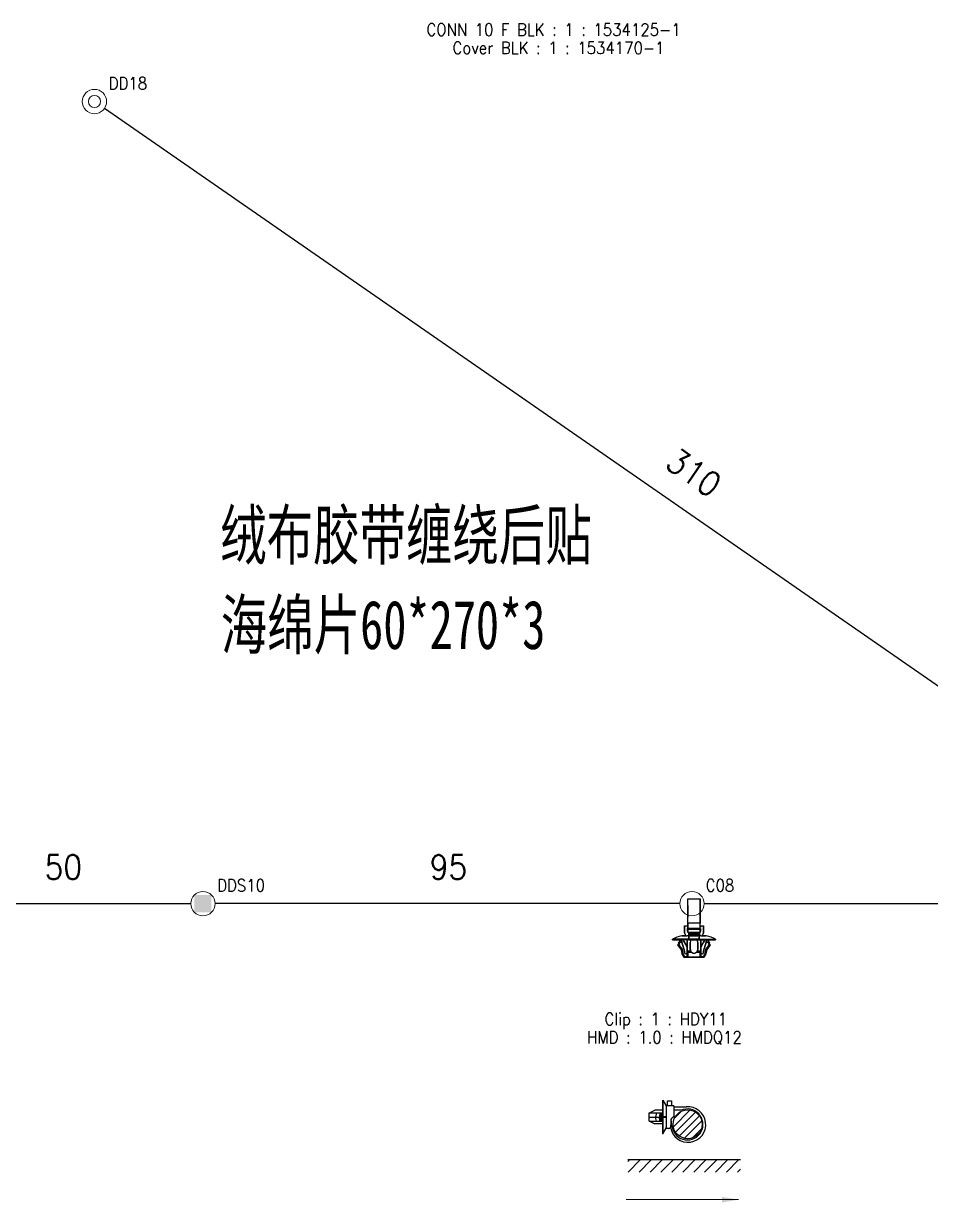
# Model space of a CAD drawing. Header units: inches. Extents: x 47316 to 59086, y 3141 to 11743.
# Drawn here: x 48754.4 to 48940.9, y 8590.7 to 8833.1 of the extents above; entities that cross this region are included whole.
import ezdxf

# ---------------------------------------------------------------- set-up
doc = ezdxf.new("R2010")
doc.units = ezdxf.units.IN
doc.header["$MEASUREMENT"] = 0
doc.layers.add('at_Entity', color=1, linetype='Continuous')
doc.layers.add('图形层', color=7, linetype='Continuous')
doc.layers.add('Beschreibung', color=7, linetype='Continuous', lineweight=25)
doc.styles.add('MtX_SimSun', font='')
doc.styles.get("Standard").update_dxf_attribs({"font": ''})
doc.styles.get('MtX_SimSun').set_extended_font_data('SimSun')
doc.styles.get('Standard').set_extended_font_data('SimSun')
doc.linetypes.add('_VH_FOAM_COVERING_2', pattern='A,0.0001,[31,VeSys.shx,S=0.1,R=0,X=0,Y=0],-0.4,[31,VeSys.shx,S=0.1,R=180,X=0,Y=0],-0.0001', length=0.4002)
doc.linetypes.add('_VH_OTCON', pattern='A,0.0001,[7,VeSys.shx,S=0.1,R=0,X=0,Y=0],-0.4,[7,VeSys.shx,S=0.1,R=0,X=0,Y=0],-0.4,["X",Standard,S=1,R=0,X=-0.5,Y=-0.5],-0.0001,[7,VeSys.shx,S=0.1,R=0,X=0,Y=0],-0.4', length=1.2002)

msp = doc.modelspace()

# ---------------------------------------------------------------- linework, layer by layer
at = {"color": 0, "linetype": '_VH_FOAM_COVERING_2', "ltscale": 5}
msp.add_line((49004.87, 8653.58), (48771.05, 8815.62), dxfattribs=at)
at = {"color": 0, "linetype": '_VH_OTCON', "lineweight": -2, "ltscale": 5}
for p, q in [((48735.98, 8652.15), (48788.8, 8652.15)), ((48889.34, 8652.15), (48793.8, 8652.15)), ((48894.34, 8652.15), (49004.42, 8652.15))]:
    msp.add_line(p, q, dxfattribs=at)
at = {"color": 7, "ltscale": 0.378893}
msp.add_line((48891, 8648.14), (48891, 8653.14), dxfattribs=at)
at = {"color": 7, "ltscale": 0.15}
for p, q in [((48891, 8653.14), (48893.53, 8653.14)), ((48893.53, 8648.14), (48891, 8648.14)), ((48893.53, 8648.14), (48891, 8648.14)), ((48891, 8646.88), (48893.53, 8646.88)), ((48893.53, 8646.88), (48891, 8646.88)), ((48893.53, 8646.24), (48891, 8646.24)), ((48893.53, 8646.24), (48891, 8646.24)), ((48891, 8641.17), (48893.53, 8641.17)), ((48893.53, 8641.17), (48891, 8641.17))]:
    msp.add_line(p, q, dxfattribs=at)
at = {"color": 7, "ltscale": 0.0272}
msp.add_line((48891, 8653.02), (48891, 8653.14), dxfattribs=at)
at = {"color": 7, "ltscale": 0.37888}
msp.add_line((48891, 8648.14), (48891, 8653.14), dxfattribs=at)
at = {"color": 7, "ltscale": 0.027199}
msp.add_line((48891, 8653.14), (48891, 8653.02), dxfattribs=at)
at = {"color": 7, "ltscale": 0.142593}
msp.add_line((48891, 8649.37), (48891, 8651.78), dxfattribs=at)
at = {"color": 7, "ltscale": 0.142589}
msp.add_line((48891, 8651.78), (48891, 8649.38), dxfattribs=at)
at = {"color": 7, "ltscale": 0.378897}
msp.add_line((48893.53, 8653.14), (48893.53, 8648.14), dxfattribs=at)
at = {"color": 7, "ltscale": 0.215019}
msp.add_line((48893.53, 8649.7), (48893.53, 8653.14), dxfattribs=at)
at = {"color": 7, "ltscale": 0.315749}
msp.add_line((48893.53, 8653.14), (48893.53, 8648.57), dxfattribs=at)
at = {"color": 7, "ltscale": 0.378905}
msp.add_line((48893.53, 8648.14), (48893.53, 8653.14), dxfattribs=at)
at = {"color": 7, "ltscale": 0.315758}
msp.add_line((48893.53, 8653.14), (48893.53, 8648.57), dxfattribs=at)
at = {"color": 7, "ltscale": 0.179182}
msp.add_line((48893.53, 8649.87), (48893.53, 8652.89), dxfattribs=at)
at = {"color": 7, "ltscale": 0.026669}
for p, q in [((48893.53, 8649.87), (48893.53, 8649.42)), ((48893.53, 8649.42), (48893.53, 8649.87)), ((48893.53, 8649.7), (48893.53, 8649.25))]:
    msp.add_line(p, q, dxfattribs=at)
at = {"color": 7, "ltscale": 0.108633}
msp.add_line((48893.53, 8647.59), (48893.53, 8649.42), dxfattribs=at)
at = {"color": 7, "ltscale": 0.076392}
msp.add_line((48893.53, 8648.14), (48893.53, 8649.42), dxfattribs=at)
at = {"color": 7, "ltscale": 0.039999}
for p, q in [((48890.28, 8647.59), (48890.96, 8647.59)), ((48890.28, 8647.59), (48890.96, 8647.59)), ((48893.57, 8647.59), (48894.24, 8647.59)), ((48893.57, 8647.59), (48894.24, 8647.59))]:
    msp.add_line(p, q, dxfattribs=at)
at = {"color": 7, "ltscale": 0.022501}
for p, q in [((48890.28, 8647.59), (48890.28, 8647.21)), ((48890.28, 8647.21), (48890.28, 8647.59)), ((48894.24, 8647.59), (48894.24, 8647.21)), ((48894.24, 8647.59), (48894.24, 8647.21))]:
    msp.add_line(p, q, dxfattribs=at)
at = {"color": 7, "ltscale": 0.064999}
for p, q in [((48890.28, 8647.21), (48890.28, 8646.12)), ((48890.28, 8646.12), (48890.28, 8647.21)), ((48894.24, 8647.21), (48894.24, 8646.12)), ((48894.24, 8647.21), (48894.24, 8646.12))]:
    msp.add_line(p, q, dxfattribs=at)
at = {"color": 7, "ltscale": 0.002499}
for p, q in [((48890.91, 8647.04), (48890.96, 8647.04)), ((48890.96, 8647.04), (48890.91, 8647.04)), ((48890.96, 8647.04), (48890.91, 8647.04)), ((48890.96, 8647.59), (48891, 8647.59)), ((48891, 8647.3), (48890.96, 8647.3)), ((48890.96, 8647.3), (48891, 8647.3)), ((48893.53, 8647.59), (48893.57, 8647.59)), ((48893.57, 8647.3), (48893.53, 8647.3)), ((48893.53, 8647.3), (48893.57, 8647.3)), ((48893.61, 8647.04), (48893.57, 8647.04)), ((48893.61, 8647.04), (48893.57, 8647.04)), ((48891, 8646.5), (48890.96, 8646.5)), ((48890.96, 8646.5), (48891, 8646.5)), ((48891, 8646.5), (48890.96, 8646.5)), ((48893.57, 8646.5), (48893.53, 8646.5)), ((48893.53, 8646.5), (48893.57, 8646.5)), ((48893.57, 8646.5), (48893.53, 8646.5))]:
    msp.add_line(p, q, dxfattribs=at)
at = {"color": 7, "ltscale": 0.035001}
for p, q in [((48890.91, 8646.46), (48890.91, 8647.04)), ((48890.91, 8646.46), (48890.91, 8647.04)), ((48890.91, 8647.04), (48890.91, 8646.46)), ((48893.61, 8647.04), (48893.61, 8646.46)), ((48893.61, 8646.46), (48893.61, 8647.04)), ((48893.31, 8644.69), (48893.31, 8645.28)), ((48893.31, 8644.69), (48893.31, 8645.28))]:
    msp.add_line(p, q, dxfattribs=at)
at = {"color": 7, "ltscale": 0.0175}
for p, q in [((48890.96, 8647.59), (48890.96, 8647.3)), ((48890.96, 8647.3), (48890.96, 8647.59)), ((48893.57, 8647.59), (48893.57, 8647.3)), ((48893.57, 8647.59), (48893.57, 8647.3)), ((48893.57, 8647.3), (48893.57, 8647.59))]:
    msp.add_line(p, q, dxfattribs=at)
at = {"color": 7, "ltscale": 2.6e-05}
for p, q in [((48890.96, 8647.59), (48890.96, 8647.59)), ((48893.57, 8647.59), (48893.57, 8647.59))]:
    msp.add_line(p, q, dxfattribs=at)
at = {"color": 7, "ltscale": 0.032501}
for p, q in [((48890.96, 8647.04), (48890.96, 8646.5)), ((48890.96, 8646.5), (48890.96, 8647.04)), ((48893.57, 8647.04), (48893.57, 8646.5)), ((48893.57, 8647.04), (48893.57, 8646.5))]:
    msp.add_line(p, q, dxfattribs=at)
at = {"color": 7, "ltscale": 0.154999}
for p, q in [((48893.57, 8647.04), (48890.96, 8647.04)), ((48890.96, 8647.04), (48893.57, 8647.04))]:
    msp.add_line(p, q, dxfattribs=at)
at = {"color": 7, "ltscale": 0.0644}
for p, q in [((48891, 8648.14), (48891, 8647.05)), ((48891, 8647.05), (48891, 8648.14)), ((48893.53, 8647.05), (48893.53, 8648.14)), ((48893.53, 8647.05), (48893.53, 8648.14))]:
    msp.add_line(p, q, dxfattribs=at)
at = {"color": 7, "ltscale": 0.0375}
for p, q in [((48891, 8646.24), (48891, 8646.88)), ((48891, 8646.24), (48891, 8646.88)), ((48893.53, 8646.88), (48893.53, 8646.24)), ((48893.53, 8646.24), (48893.53, 8646.88))]:
    msp.add_line(p, q, dxfattribs=at)
at = {"color": 7, "ltscale": 0.0075}
for p, q in [((48891.42, 8647.17), (48891.42, 8647.04)), ((48891.42, 8647.04), (48891.42, 8647.17)), ((48891.84, 8647.04), (48891.84, 8647.17)), ((48891.84, 8647.17), (48891.84, 8647.04)), ((48892.68, 8647.17), (48892.68, 8647.04)), ((48892.68, 8647.04), (48892.68, 8647.17)), ((48893.1, 8647.04), (48893.1, 8647.17)), ((48893.1, 8647.17), (48893.1, 8647.04)), ((48887.84, 8644.81), (48887.84, 8644.69)), ((48887.84, 8644.69), (48887.84, 8644.81)), ((48891.21, 8644.69), (48891.21, 8644.81)), ((48891.21, 8644.81), (48891.21, 8644.69)), ((48893.31, 8644.81), (48893.31, 8644.69)), ((48893.31, 8644.69), (48893.31, 8644.81)), ((48896.68, 8644.81), (48896.68, 8644.69)), ((48896.68, 8644.69), (48896.68, 8644.81)), ((48890.52, 8641.11), (48890.52, 8641.24)), ((48890.52, 8641.11), (48890.52, 8641.24)), ((48893.65, 8641.11), (48893.65, 8641.24)), ((48894, 8641.24), (48894, 8641.11)), ((48894, 8641.24), (48894, 8641.11))]:
    msp.add_line(p, q, dxfattribs=at)
at = {"color": 7, "ltscale": 0.000368}
msp.add_line((48891.42, 8647.05), (48891.42, 8647.04), dxfattribs=at)
at = {"color": 7, "ltscale": 0.025}
for p, q in [((48891.42, 8647.05), (48891.84, 8647.05)), ((48891.42, 8647.05), (48891.84, 8647.05)), ((48892.68, 8647.05), (48893.1, 8647.05)), ((48892.68, 8647.05), (48893.1, 8647.05)), ((48892.68, 8647.04), (48893.1, 8647.04)), ((48894.24, 8647.17), (48894.24, 8647.59))]:
    msp.add_line(p, q, dxfattribs=at)
at = {"color": 7, "ltscale": 0.023056}
msp.add_line((48891.45, 8647.04), (48891.84, 8647.04), dxfattribs=at)
at = {"color": 7, "ltscale": 0.000322}
msp.add_line((48892.68, 8647.04), (48892.68, 8647.05), dxfattribs=at)
at = {"color": 7, "ltscale": 0.098454}
msp.add_line((48893.53, 8647.59), (48893.53, 8649.25), dxfattribs=at)
at = {"color": 7, "ltscale": 0.057913}
msp.add_line((48893.53, 8647.59), (48893.53, 8648.57), dxfattribs=at)
at = {"color": 7, "ltscale": 0.021939}
msp.add_line((48893.57, 8647.04), (48893.57, 8646.68), dxfattribs=at)
at = {"color": 7, "ltscale": 0.000629}
msp.add_line((48893.6, 8647.04), (48893.61, 8647.04), dxfattribs=at)
at = {"color": 7, "ltscale": 0.0625}
msp.add_line((48894.24, 8646.12), (48894.24, 8647.17), dxfattribs=at)
at = {"color": 7, "ltscale": 0.2}
for p, q in [((48887.84, 8644.81), (48891.21, 8644.81)), ((48891.21, 8644.81), (48887.84, 8644.81)), ((48891.21, 8644.69), (48887.84, 8644.69)), ((48891.21, 8644.69), (48887.84, 8644.69)), ((48893.31, 8644.81), (48896.68, 8644.81)), ((48893.31, 8644.81), (48896.68, 8644.81)), ((48893.31, 8644.69), (48896.68, 8644.69)), ((48896.68, 8644.69), (48893.31, 8644.69))]:
    msp.add_line(p, q, dxfattribs=at)
at = {"color": 7, "ltscale": 0.087396}
for p, q in [((48887.84, 8644.69), (48889.31, 8644.69)), ((48887.84, 8644.69), (48889.31, 8644.69)), ((48896.68, 8644.69), (48895.21, 8644.69))]:
    msp.add_line(p, q, dxfattribs=at)
at = {"color": 7, "ltscale": 0.027499}
for p, q in [((48889.32, 8644.22), (48889.32, 8644.69)), ((48889.32, 8644.69), (48889.32, 8644.22)), ((48895.21, 8644.22), (48895.21, 8644.69)), ((48895.21, 8644.69), (48895.21, 8644.22))]:
    msp.add_line(p, q, dxfattribs=at)
at = {"color": 7, "ltscale": 0.020602}
for p, q in [((48889.67, 8644.69), (48890.01, 8644.69)), ((48889.67, 8644.69), (48890.01, 8644.69)), ((48894.86, 8644.69), (48894.51, 8644.69))]:
    msp.add_line(p, q, dxfattribs=at)
at = {"color": 7, "ltscale": 0.028456}
for p, q in [((48889.79, 8644.22), (48889.67, 8644.69)), ((48889.67, 8644.69), (48889.79, 8644.22)), ((48894.73, 8644.22), (48894.86, 8644.69)), ((48894.86, 8644.69), (48894.73, 8644.22))]:
    msp.add_line(p, q, dxfattribs=at)
at = {"color": 7, "ltscale": 0.047501}
for p, q in [((48890.54, 8645.53), (48889.74, 8645.53)), ((48889.74, 8645.53), (48890.54, 8645.53)), ((48894.79, 8645.53), (48893.99, 8645.53)), ((48893.99, 8645.53), (48894.79, 8645.53))]:
    msp.add_line(p, q, dxfattribs=at)
at = {"color": 7, "ltscale": 0.015242}
for p, q in [((48890.14, 8644.46), (48890.02, 8644.69)), ((48894.51, 8644.69), (48894.38, 8644.46))]:
    msp.add_line(p, q, dxfattribs=at)
at = {"color": 7, "ltscale": 0.015215}
msp.add_line((48890.02, 8644.69), (48890.14, 8644.46), dxfattribs=at)
at = {"color": 7, "ltscale": 0.026985}
for p, q in [((48890.37, 8644.07), (48890.14, 8644.46)), ((48894.38, 8644.46), (48894.16, 8644.07))]:
    msp.add_line(p, q, dxfattribs=at)
at = {"color": 7, "ltscale": 0.02701}
msp.add_line((48890.14, 8644.46), (48890.37, 8644.07), dxfattribs=at)
at = {"color": 7, "ltscale": 0.017476}
for p, q in [((48890.54, 8645.76), (48890.54, 8645.47)), ((48893.99, 8645.76), (48893.99, 8645.47))]:
    msp.add_line(p, q, dxfattribs=at)
at = {"color": 7, "ltscale": 0.017471}
for p, q in [((48890.54, 8645.47), (48890.54, 8645.76)), ((48893.99, 8645.47), (48893.99, 8645.76))]:
    msp.add_line(p, q, dxfattribs=at)
at = {"color": 7, "ltscale": 0.00369}
for p, q in [((48890.54, 8645.53), (48890.54, 8645.47)), ((48893.99, 8645.47), (48893.99, 8645.53))]:
    msp.add_line(p, q, dxfattribs=at)
at = {"color": 7, "ltscale": 0.089999}
for p, q in [((48890.87, 8643.17), (48890.87, 8644.69)), ((48890.87, 8644.69), (48890.87, 8643.17)), ((48893.65, 8644.69), (48893.65, 8643.17)), ((48893.65, 8643.17), (48893.65, 8644.69))]:
    msp.add_line(p, q, dxfattribs=at)
at = {"color": 7, "ltscale": 0.004999}
for p, q in [((48891, 8646.46), (48890.91, 8646.46)), ((48890.91, 8646.46), (48891, 8646.46)), ((48893.61, 8646.46), (48893.53, 8646.46)), ((48893.53, 8646.46), (48893.61, 8646.46))]:
    msp.add_line(p, q, dxfattribs=at)
at = {"color": 7, "ltscale": 0.040002}
for p, q in [((48891.17, 8645.57), (48891.17, 8646.24)), ((48891.17, 8645.57), (48891.17, 8646.24)), ((48891.17, 8646.24), (48891.17, 8645.57)), ((48893.36, 8646.24), (48893.36, 8645.57)), ((48893.36, 8645.57), (48893.36, 8646.24))]:
    msp.add_line(p, q, dxfattribs=at)
at = {"color": 7, "ltscale": 0.017502}
for p, q in [((48891.17, 8646.24), (48891.46, 8646.24)), ((48893.06, 8646.24), (48893.36, 8646.24))]:
    msp.add_line(p, q, dxfattribs=at)
at = {"color": 7, "ltscale": 0.129999}
for p, q in [((48893.36, 8645.57), (48891.17, 8645.57)), ((48891.17, 8645.57), (48893.36, 8645.57))]:
    msp.add_line(p, q, dxfattribs=at)
at = {"color": 7, "ltscale": 0.040569}
for p, q in [((48891.21, 8644.81), (48891.21, 8645.5)), ((48893.31, 8645.5), (48893.31, 8644.81))]:
    msp.add_line(p, q, dxfattribs=at)
at = {"color": 7, "ltscale": 0.125}
for p, q in [((48891.21, 8645.5), (48893.31, 8645.5)), ((48893.31, 8645.5), (48891.21, 8645.5)), ((48891.21, 8644.81), (48893.31, 8644.81)), ((48893.31, 8644.81), (48891.21, 8644.81)), ((48891.21, 8644.69), (48893.31, 8644.69)), ((48893.31, 8644.69), (48891.21, 8644.69))]:
    msp.add_line(p, q, dxfattribs=at)
at = {"color": 7, "ltscale": 0.040567}
for p, q in [((48891.21, 8645.5), (48891.21, 8644.81)), ((48893.31, 8645.5), (48893.31, 8644.81))]:
    msp.add_line(p, q, dxfattribs=at)
at = {"color": 7, "ltscale": 0.02751}
msp.add_line((48891.21, 8644.81), (48891.21, 8645.28), dxfattribs=at)
msp.add_line((48891.21, 8644.81), (48891.21, 8645.28), dxfattribs=at)
at = {"color": 7, "ltscale": 0.00087}
for p, q in [((48891.46, 8646.23), (48891.46, 8646.24)), ((48891.46, 8646.24), (48891.46, 8646.23)), ((48893.06, 8646.23), (48893.06, 8646.24)), ((48893.06, 8646.24), (48893.06, 8646.23))]:
    msp.add_line(p, q, dxfattribs=at)
at = {"color": 7, "ltscale": 0.095001}
for p, q in [((48893.06, 8646.23), (48891.46, 8646.23)), ((48891.46, 8646.23), (48893.06, 8646.23)), ((48893.06, 8646.1), (48891.46, 8646.1)), ((48891.46, 8646.1), (48893.06, 8646.1)), ((48891.46, 8645.8), (48893.06, 8645.8)), ((48893.06, 8645.8), (48891.46, 8645.8)), ((48891.46, 8645.6), (48893.06, 8645.6))]:
    msp.add_line(p, q, dxfattribs=at)
at = {"color": 7, "ltscale": 0.007443}
for p, q in [((48891.46, 8646.1), (48891.46, 8646.23)), ((48891.46, 8646.23), (48891.46, 8646.1)), ((48893.06, 8646.1), (48893.06, 8646.23)), ((48893.06, 8646.23), (48893.06, 8646.1))]:
    msp.add_line(p, q, dxfattribs=at)
at = {"color": 7, "ltscale": 0.017839}
for p, q in [((48891.46, 8645.8), (48891.46, 8646.1)), ((48891.46, 8646.1), (48891.46, 8645.8)), ((48893.06, 8645.8), (48893.06, 8646.1)), ((48893.06, 8646.1), (48893.06, 8645.8))]:
    msp.add_line(p, q, dxfattribs=at)
at = {"color": 7, "ltscale": 0.012407}
for p, q in [((48891.46, 8645.6), (48891.46, 8645.8)), ((48893.06, 8645.6), (48893.06, 8645.8))]:
    msp.add_line(p, q, dxfattribs=at)
at = {"color": 7, "ltscale": 0.013841}
for p, q in [((48891.46, 8645.8), (48891.46, 8645.57)), ((48893.06, 8645.57), (48893.06, 8645.8))]:
    msp.add_line(p, q, dxfattribs=at)
at = {"color": 7, "ltscale": 0.001447}
msp.add_line((48891.46, 8645.6), (48891.46, 8645.57), dxfattribs=at)
at = {"color": 7, "ltscale": 0.023952}
msp.add_line((48893.06, 8645.84), (48893.06, 8646.24), dxfattribs=at)
at = {"color": 7, "ltscale": 0.014789}
msp.add_line((48893.06, 8645.82), (48893.06, 8645.57), dxfattribs=at)
at = {"color": 7, "ltscale": 0.002502}
msp.add_line((48893.53, 8646.46), (48893.53, 8646.5), dxfattribs=at)
at = {"color": 7, "ltscale": 0.010562}
msp.add_line((48893.57, 8646.5), (48893.57, 8646.68), dxfattribs=at)
at = {"color": 7, "ltscale": 0.013786}
msp.add_line((48893.99, 8645.53), (48893.99, 8645.76), dxfattribs=at)
at = {"color": 7, "ltscale": 0.02697}
msp.add_line((48894.16, 8644.07), (48894.38, 8644.46), dxfattribs=at)
at = {"color": 7, "ltscale": 0.015289}
msp.add_line((48894.38, 8644.46), (48894.51, 8644.69), dxfattribs=at)
at = {"color": 7, "ltscale": 0.020749}
msp.add_line((48894.51, 8644.69), (48894.86, 8644.69), dxfattribs=at)
at = {"color": 7, "ltscale": 0.0875}
for p, q in [((48895.21, 8644.69), (48896.68, 8644.69)), ((48891.5, 8644.18), (48891.5, 8642.71)), ((48891.5, 8642.71), (48891.5, 8644.18)), ((48891.5, 8642.71), (48891.5, 8644.18)), ((48893.02, 8642.71), (48893.02, 8644.18)), ((48893.02, 8644.18), (48893.02, 8642.71))]:
    msp.add_line(p, q, dxfattribs=at)
at = {"color": 7, "ltscale": 0.019025}
msp.add_line((48889.15, 8643.82), (48888.85, 8643.7), dxfattribs=at)
at = {"color": 7, "ltscale": 0.006177}
msp.add_line((48888.96, 8643.7), (48888.85, 8643.7), dxfattribs=at)
at = {"color": 7, "ltscale": 0.006165}
for p, q in [((48888.85, 8643.7), (48888.96, 8643.7)), ((48889.59, 8642.67), (48889.69, 8642.67)), ((48889.59, 8642.67), (48889.69, 8642.67))]:
    msp.add_line(p, q, dxfattribs=at)
at = {"color": 7, "ltscale": 0.075271}
for p, q in [((48888.85, 8643.7), (48889.59, 8642.67)), ((48889.69, 8642.67), (48888.96, 8643.7)), ((48895.57, 8643.7), (48894.83, 8642.67)), ((48894.83, 8642.67), (48895.57, 8643.7)), ((48894.94, 8642.67), (48895.67, 8643.7))]:
    msp.add_line(p, q, dxfattribs=at)
at = {"color": 7, "ltscale": 0.075264}
msp.add_line((48889.69, 8642.67), (48888.96, 8643.7), dxfattribs=at)
at = {"color": 7, "ltscale": 0.018174}
msp.add_line((48889.32, 8644.22), (48889.02, 8644.14), dxfattribs=at)
at = {"color": 7, "ltscale": 0.000925}
msp.add_line((48889.02, 8644.14), (48889.04, 8644.14), dxfattribs=at)
at = {"color": 7, "ltscale": 0.020195}
for p, q in [((48889.02, 8644.14), (48889.15, 8643.82)), ((48889.16, 8644.14), (48889.29, 8643.82)), ((48889.29, 8643.82), (48889.16, 8644.14)), ((48895.36, 8644.14), (48895.24, 8643.82)), ((48895.24, 8643.82), (48895.36, 8644.14)), ((48895.38, 8643.82), (48895.5, 8644.14))]:
    msp.add_line(p, q, dxfattribs=at)
at = {"color": 7, "ltscale": 0.000912}
for p, q in [((48889.04, 8644.14), (48889.02, 8644.14)), ((48895.38, 8643.82), (48895.36, 8643.82))]:
    msp.add_line(p, q, dxfattribs=at)
at = {"color": 7, "ltscale": 0.002823}
msp.add_line((48889.04, 8644.14), (48889.08, 8644.14), dxfattribs=at)
at = {"color": 7, "ltscale": 0.00282}
for p, q in [((48889.08, 8644.14), (48889.04, 8644.14)), ((48895.36, 8643.82), (48895.31, 8643.82))]:
    msp.add_line(p, q, dxfattribs=at)
at = {"color": 7, "ltscale": 0.004681}
for p, q in [((48889.08, 8644.14), (48889.16, 8644.14)), ((48889.16, 8644.14), (48889.08, 8644.14))]:
    msp.add_line(p, q, dxfattribs=at)
at = {"color": 7, "ltscale": 0.013619}
for p, q in [((48889.29, 8643.82), (48889.08, 8643.73)), ((48889.08, 8643.73), (48889.29, 8643.82)), ((48895.24, 8643.82), (48895.45, 8643.73)), ((48895.45, 8643.73), (48895.24, 8643.82))]:
    msp.add_line(p, q, dxfattribs=at)
at = {"color": 7, "ltscale": 0.074459}
for p, q in [((48889.08, 8643.73), (48889.81, 8642.71)), ((48889.81, 8642.71), (48889.08, 8643.73)), ((48895.45, 8643.73), (48894.72, 8642.71)), ((48894.72, 8642.71), (48895.45, 8643.73))]:
    msp.add_line(p, q, dxfattribs=at)
at = {"color": 7, "ltscale": 0.000327}
msp.add_line((48889.15, 8643.82), (48889.15, 8643.82), dxfattribs=at)
at = {"color": 7, "ltscale": 0.008441}
for p, q in [((48889.15, 8643.82), (48889.29, 8643.82)), ((48889.32, 8644.22), (48889.46, 8644.22)), ((48889.46, 8644.22), (48889.32, 8644.22))]:
    msp.add_line(p, q, dxfattribs=at)
at = {"color": 7, "ltscale": 0.008429}
for p, q in [((48889.29, 8643.82), (48889.15, 8643.82)), ((48895.36, 8644.14), (48895.5, 8644.14))]:
    msp.add_line(p, q, dxfattribs=at)
at = {"color": 7, "ltscale": 0.00033}
for p, q in [((48889.15, 8643.82), (48889.15, 8643.82)), ((48889.32, 8644.22), (48889.32, 8644.22)), ((48895.21, 8644.22), (48895.2, 8644.22))]:
    msp.add_line(p, q, dxfattribs=at)
at = {"color": 7, "ltscale": 0.001593}
msp.add_line((48889.18, 8643.82), (48889.15, 8643.82), dxfattribs=at)
at = {"color": 7, "ltscale": 0.003809}
msp.add_line((48889.15, 8643.82), (48889.22, 8643.82), dxfattribs=at)
at = {"color": 7, "ltscale": 0.018199}
for p, q in [((48889.46, 8644.22), (48889.16, 8644.14)), ((48889.16, 8644.14), (48889.46, 8644.22)), ((48895.07, 8644.22), (48895.36, 8644.14)), ((48895.36, 8644.14), (48895.07, 8644.22))]:
    msp.add_line(p, q, dxfattribs=at)
at = {"color": 7, "ltscale": 0.004291}
msp.add_line((48889.22, 8643.82), (48889.29, 8643.82), dxfattribs=at)
at = {"color": 7, "ltscale": 0.000286}
msp.add_line((48889.32, 8644.22), (48889.32, 8644.22), dxfattribs=at)
msp.add_line((48889.32, 8644.22), (48889.32, 8644.22), dxfattribs=at)
at = {"color": 7, "ltscale": 0.008432}
msp.add_line((48889.46, 8644.22), (48889.32, 8644.22), dxfattribs=at)
at = {"color": 7, "ltscale": 0.002209}
msp.add_line((48889.36, 8644.22), (48889.32, 8644.22), dxfattribs=at)
at = {"color": 7, "ltscale": 0.000342}
for p, q in [((48889.32, 8644.22), (48889.32, 8644.22)), ((48895.2, 8644.22), (48895.21, 8644.22))]:
    msp.add_line(p, q, dxfattribs=at)
at = {"color": 7, "ltscale": 0.003674}
for p, q in [((48889.32, 8644.22), (48889.38, 8644.22)), ((48895.14, 8644.22), (48895.2, 8644.22))]:
    msp.add_line(p, q, dxfattribs=at)
at = {"color": 7, "ltscale": 0.00434}
msp.add_line((48889.38, 8644.22), (48889.46, 8644.22), dxfattribs=at)
at = {"color": 7, "ltscale": 0.019785}
for p, q in [((48889.79, 8644.22), (48889.46, 8644.22)), ((48889.46, 8644.22), (48889.79, 8644.22)), ((48894.73, 8644.22), (48895.07, 8644.22)), ((48895.07, 8644.22), (48894.73, 8644.22))]:
    msp.add_line(p, q, dxfattribs=at)
at = {"color": 7, "ltscale": 0.05076}
for p, q in [((48889.59, 8642.67), (48889.74, 8641.82)), ((48894.79, 8641.82), (48894.94, 8642.67))]:
    msp.add_line(p, q, dxfattribs=at)
at = {"color": 7, "ltscale": 0.050769}
msp.add_line((48889.84, 8641.82), (48889.69, 8642.67), dxfattribs=at)
at = {"color": 7, "ltscale": 0.002621}
for p, q in [((48889.74, 8642.68), (48889.7, 8642.67)), ((48889.7, 8642.67), (48889.74, 8642.68)), ((48894.83, 8642.67), (48894.79, 8642.68)), ((48894.79, 8642.68), (48894.83, 8642.67))]:
    msp.add_line(p, q, dxfattribs=at)
at = {"color": 7, "ltscale": 0.050773}
for p, q in [((48889.84, 8641.82), (48889.7, 8642.67)), ((48894.83, 8642.67), (48894.68, 8641.82)), ((48894.68, 8641.82), (48894.83, 8642.67))]:
    msp.add_line(p, q, dxfattribs=at)
at = {"color": 7, "ltscale": 0.004321}
for p, q in [((48889.81, 8642.71), (48889.74, 8642.69)), ((48889.74, 8642.69), (48889.81, 8642.71)), ((48894.78, 8642.69), (48894.72, 8642.71)), ((48894.72, 8642.71), (48894.78, 8642.69))]:
    msp.add_line(p, q, dxfattribs=at)
at = {"color": 7, "ltscale": 0.000205}
for p, q in [((48889.74, 8642.69), (48889.74, 8642.68)), ((48889.74, 8642.68), (48889.74, 8642.69)), ((48894.79, 8642.68), (48894.78, 8642.69)), ((48894.78, 8642.69), (48894.79, 8642.68))]:
    msp.add_line(p, q, dxfattribs=at)
at = {"color": 7, "ltscale": 0.11383}
for p, q in [((48890.28, 8642.37), (48889.79, 8644.22)), ((48889.79, 8644.22), (48890.28, 8642.37)), ((48894.24, 8642.37), (48894.73, 8644.22)), ((48894.73, 8644.22), (48894.24, 8642.37))]:
    msp.add_line(p, q, dxfattribs=at)
at = {"color": 7, "ltscale": 0.051095}
for p, q in [((48889.81, 8642.71), (48889.96, 8641.87)), ((48889.96, 8641.87), (48889.81, 8642.71)), ((48894.72, 8642.71), (48894.57, 8641.87)), ((48894.57, 8641.87), (48894.72, 8642.71))]:
    msp.add_line(p, q, dxfattribs=at)
at = {"color": 7, "ltscale": 0.014999}
for p, q in [((48890.28, 8642.12), (48890.28, 8642.37)), ((48890.28, 8642.12), (48890.28, 8642.37)), ((48890.28, 8642.37), (48890.28, 8642.12)), ((48894.24, 8642.12), (48894.24, 8642.37)), ((48894.24, 8642.37), (48894.24, 8642.12))]:
    msp.add_line(p, q, dxfattribs=at)
at = {"color": 7, "ltscale": 0.064963}
msp.add_line((48890.33, 8644.12), (48890.87, 8643.17), dxfattribs=at)
at = {"color": 7, "ltscale": 0.061156}
for p, q in [((48890.87, 8643.17), (48890.37, 8644.07)), ((48894.16, 8644.07), (48893.65, 8643.17))]:
    msp.add_line(p, q, dxfattribs=at)
at = {"color": 7, "ltscale": 0.061161}
msp.add_line((48890.37, 8644.07), (48890.87, 8643.17), dxfattribs=at)
at = {"color": 7, "ltscale": 0.039936}
for p, q in [((48890.87, 8642.5), (48890.87, 8643.17)), ((48890.87, 8643.17), (48890.87, 8642.5)), ((48893.65, 8643.17), (48893.65, 8642.5)), ((48893.65, 8642.5), (48893.65, 8643.17))]:
    msp.add_line(p, q, dxfattribs=at)
at = {"color": 7, "ltscale": 0.082565}
for p, q in [((48890.87, 8642.5), (48890.87, 8641.11)), ((48890.87, 8641.11), (48890.87, 8642.5)), ((48893.65, 8641.11), (48893.65, 8642.5)), ((48893.65, 8642.5), (48893.65, 8641.11))]:
    msp.add_line(p, q, dxfattribs=at)
at = {"color": 7, "ltscale": 0.041339}
for p, q in [((48891.59, 8642.36), (48890.89, 8642.36)), ((48890.89, 8642.36), (48891.59, 8642.36)), ((48893.63, 8642.36), (48892.93, 8642.36)), ((48892.93, 8642.36), (48893.63, 8642.36))]:
    msp.add_line(p, q, dxfattribs=at)
at = {"color": 7, "ltscale": 0.002635}
for p, q in [((48890.89, 8642.36), (48890.91, 8642.32)), ((48893.61, 8642.32), (48893.63, 8642.36))]:
    msp.add_line(p, q, dxfattribs=at)
at = {"color": 7, "ltscale": 0.002634}
for p, q in [((48890.91, 8642.32), (48890.89, 8642.36)), ((48893.63, 8642.36), (48893.61, 8642.32))]:
    msp.add_line(p, q, dxfattribs=at)
at = {"color": 7, "ltscale": 0.057954}
for p, q in [((48891, 8641.17), (48891, 8642.15)), ((48891, 8642.15), (48891, 8641.17)), ((48893.53, 8642.15), (48893.53, 8641.17)), ((48893.53, 8641.17), (48893.53, 8642.15))]:
    msp.add_line(p, q, dxfattribs=at)
at = {"color": 7, "ltscale": 0.044711}
for p, q in [((48891, 8642.15), (48891.75, 8642.15)), ((48891.75, 8642.15), (48891, 8642.15)), ((48892.77, 8642.15), (48893.53, 8642.15)), ((48893.53, 8642.15), (48892.77, 8642.15))]:
    msp.add_line(p, q, dxfattribs=at)
at = {"color": 7, "ltscale": 0.000598}
msp.add_line((48891.75, 8642.15), (48891.74, 8642.15), dxfattribs=at)
at = {"color": 7, "ltscale": 0.001863}
msp.add_line((48892.79, 8642.17), (48892.77, 8642.15), dxfattribs=at)
at = {"color": 7, "ltscale": 0.000505}
msp.add_line((48892.77, 8642.15), (48892.78, 8642.15), dxfattribs=at)
at = {"color": 7, "ltscale": 0.065039}
msp.add_line((48893.65, 8643.17), (48894.19, 8644.13), dxfattribs=at)
at = {"color": 7, "ltscale": 0.06116}
msp.add_line((48893.65, 8643.17), (48894.16, 8644.07), dxfattribs=at)
at = {"color": 7, "ltscale": 0.040697}
msp.add_line((48893.65, 8643.33), (48893.65, 8644.01), dxfattribs=at)
at = {"color": 7, "ltscale": 0.040701}
msp.add_line((48893.65, 8644.01), (48893.65, 8643.33), dxfattribs=at)
at = {"color": 7, "ltscale": 0.048712}
msp.add_line((48893.65, 8642.35), (48893.65, 8643.17), dxfattribs=at)
at = {"color": 7, "ltscale": 0.008279}
msp.add_line((48893.65, 8642.21), (48893.65, 8642.35), dxfattribs=at)
at = {"color": 7, "ltscale": 0.005516}
msp.add_line((48893.65, 8642.12), (48893.65, 8642.21), dxfattribs=at)
at = {"color": 7, "ltscale": 0.052501}
msp.add_line((48893.65, 8641.24), (48893.65, 8642.12), dxfattribs=at)
at = {"color": 7, "ltscale": 0.006168}
for p, q in [((48894.83, 8642.67), (48894.94, 8642.67)), ((48894.94, 8642.67), (48894.83, 8642.67))]:
    msp.add_line(p, q, dxfattribs=at)
at = {"color": 7, "ltscale": 0.006299}
msp.add_line((48895.07, 8644.22), (48895.17, 8644.22), dxfattribs=at)
at = {"color": 7, "ltscale": 0.006305}
msp.add_line((48895.17, 8644.22), (48895.07, 8644.22), dxfattribs=at)
at = {"color": 7, "ltscale": 0.00329}
msp.add_line((48895.09, 8644.22), (48895.14, 8644.22), dxfattribs=at)
at = {"color": 7, "ltscale": 0.006641}
msp.add_line((48895.21, 8644.22), (48895.1, 8644.22), dxfattribs=at)
at = {"color": 7, "ltscale": 0.001825}
msp.add_line((48895.2, 8644.22), (48895.17, 8644.22), dxfattribs=at)
at = {"color": 7, "ltscale": 0.002142}
msp.add_line((48895.17, 8644.22), (48895.21, 8644.22), dxfattribs=at)
at = {"color": 7, "ltscale": 0.002136}
msp.add_line((48895.21, 8644.22), (48895.17, 8644.22), dxfattribs=at)
at = {"color": 7, "ltscale": 0.018183}
msp.add_line((48895.5, 8644.14), (48895.21, 8644.22), dxfattribs=at)
at = {"color": 7, "ltscale": 0.004715}
msp.add_line((48895.24, 8643.82), (48895.31, 8643.82), dxfattribs=at)
at = {"color": 7, "ltscale": 0.004687}
msp.add_line((48895.31, 8643.82), (48895.24, 8643.82), dxfattribs=at)
at = {"color": 7, "ltscale": 0.002832}
msp.add_line((48895.31, 8643.82), (48895.36, 8643.82), dxfattribs=at)
at = {"color": 7, "ltscale": 0.002856}
msp.add_line((48895.37, 8643.82), (48895.32, 8643.82), dxfattribs=at)
at = {"color": 7, "ltscale": 0.002869}
msp.add_line((48895.32, 8643.82), (48895.37, 8643.82), dxfattribs=at)
at = {"color": 7, "ltscale": 0.008438}
msp.add_line((48895.5, 8644.14), (48895.36, 8644.14), dxfattribs=at)
at = {"color": 7, "ltscale": 0.0009}
msp.add_line((48895.36, 8643.82), (48895.38, 8643.82), dxfattribs=at)
at = {"color": 7, "ltscale": 0.019}
msp.add_line((48895.67, 8643.7), (48895.38, 8643.82), dxfattribs=at)
at = {"color": 7, "ltscale": 0.002185}
msp.add_line((48895.43, 8644.14), (48895.47, 8644.14), dxfattribs=at)
at = {"color": 7, "ltscale": 0.005222}
msp.add_line((48895.66, 8643.7), (48895.57, 8643.7), dxfattribs=at)
at = {"color": 7, "ltscale": 0.005249}
msp.add_line((48895.66, 8643.7), (48895.57, 8643.7), dxfattribs=at)
at = {"color": 7, "ltscale": 0.000903}
msp.add_line((48895.67, 8643.7), (48895.66, 8643.7), dxfattribs=at)
at = {"color": 7, "ltscale": 0.000916}
msp.add_line((48895.67, 8643.7), (48895.66, 8643.7), dxfattribs=at)
at = {"color": 7, "ltscale": 4.3e-05}
msp.add_line((48895.67, 8643.7), (48895.67, 8643.7), dxfattribs=at)
at = {"color": 7, "ltscale": 4.9e-05}
msp.add_line((48895.67, 8643.7), (48895.67, 8643.7), dxfattribs=at)
at = {"color": 7, "ltscale": 0.006219}
msp.add_line((48889.84, 8641.82), (48889.74, 8641.82), dxfattribs=at)
at = {"color": 7, "ltscale": 0.006223}
for p, q in [((48889.74, 8641.82), (48889.84, 8641.82)), ((48894.79, 8641.82), (48894.68, 8641.82)), ((48894.79, 8641.82), (48894.68, 8641.82))]:
    msp.add_line(p, q, dxfattribs=at)
at = {"color": 7, "ltscale": 0.034946}
for p, q in [((48889.74, 8641.82), (48890.03, 8641.32)), ((48894.49, 8641.32), (48894.79, 8641.82))]:
    msp.add_line(p, q, dxfattribs=at)
at = {"color": 7, "ltscale": 0.00266}
for p, q in [((48889.84, 8641.82), (48889.89, 8641.84)), ((48894.64, 8641.84), (48894.68, 8641.82))]:
    msp.add_line(p, q, dxfattribs=at)
at = {"color": 7, "ltscale": 0.002806}
for p, q in [((48889.89, 8641.84), (48889.84, 8641.82)), ((48894.68, 8641.82), (48894.64, 8641.84))]:
    msp.add_line(p, q, dxfattribs=at)
at = {"color": 7, "ltscale": 0.034163}
for p, q in [((48890.13, 8641.33), (48889.84, 8641.82)), ((48894.68, 8641.82), (48894.39, 8641.33))]:
    msp.add_line(p, q, dxfattribs=at)
at = {"color": 7, "ltscale": 0.000128}
for p, q in [((48889.84, 8641.82), (48889.84, 8641.82)), ((48889.84, 8641.82), (48889.84, 8641.82)), ((48894.68, 8641.82), (48894.68, 8641.82))]:
    msp.add_line(p, q, dxfattribs=at)
at = {"color": 7, "ltscale": 0.034208}
for p, q in [((48890.13, 8641.33), (48889.84, 8641.82)), ((48894.39, 8641.33), (48894.68, 8641.82))]:
    msp.add_line(p, q, dxfattribs=at)
at = {"color": 7, "ltscale": 0.004276}
for p, q in [((48889.89, 8641.84), (48889.96, 8641.87)), ((48889.96, 8641.87), (48889.89, 8641.84)), ((48894.64, 8641.84), (48894.57, 8641.87)), ((48894.57, 8641.87), (48894.64, 8641.84))]:
    msp.add_line(p, q, dxfattribs=at)
at = {"color": 7, "ltscale": 0.0329}
for p, q in [((48889.96, 8641.87), (48890.24, 8641.39)), ((48890.24, 8641.39), (48889.96, 8641.87)), ((48894.57, 8641.87), (48894.29, 8641.39)), ((48894.29, 8641.39), (48894.57, 8641.87))]:
    msp.add_line(p, q, dxfattribs=at)
at = {"color": 7, "ltscale": 0.00587}
msp.add_line((48890.04, 8641.32), (48890.13, 8641.33), dxfattribs=at)
at = {"color": 7, "ltscale": 0.005865}
for p, q in [((48890.13, 8641.33), (48890.04, 8641.32)), ((48894.49, 8641.32), (48894.39, 8641.33))]:
    msp.add_line(p, q, dxfattribs=at)
at = {"color": 7, "ltscale": 0.007092}
for p, q in [((48890.13, 8641.33), (48890.24, 8641.39)), ((48890.24, 8641.39), (48890.13, 8641.33)), ((48894.29, 8641.39), (48894.39, 8641.33)), ((48894.39, 8641.33), (48894.29, 8641.39))]:
    msp.add_line(p, q, dxfattribs=at)
at = {"color": 7, "ltscale": 0.001605}
msp.add_line((48890.43, 8641.11), (48890.4, 8641.11), dxfattribs=at)
at = {"color": 7, "ltscale": 0.007248}
msp.add_line((48890.52, 8641.11), (48890.4, 8641.11), dxfattribs=at)
at = {"color": 7, "ltscale": 0.006183}
msp.add_line((48890.42, 8641.11), (48890.52, 8641.11), dxfattribs=at)
at = {"color": 7, "ltscale": 0.004422}
msp.add_line((48890.52, 8641.11), (48890.45, 8641.11), dxfattribs=at)
at = {"color": 7, "ltscale": 0.012915}
msp.add_line((48890.45, 8641.11), (48890.66, 8641.11), dxfattribs=at)
at = {"color": 7, "ltscale": 0.020941}
for p, q in [((48890.52, 8641.24), (48890.87, 8641.24)), ((48890.87, 8641.24), (48890.52, 8641.24)), ((48890.52, 8641.11), (48890.87, 8641.11)), ((48890.87, 8641.11), (48890.52, 8641.11)), ((48894, 8641.24), (48893.65, 8641.24)), ((48893.65, 8641.24), (48894, 8641.24)), ((48893.65, 8641.11), (48894, 8641.11)), ((48894, 8641.11), (48893.65, 8641.11))]:
    msp.add_line(p, q, dxfattribs=at)
at = {"color": 7, "ltscale": 0.012512}
for p, q in [((48890.66, 8641.11), (48890.87, 8641.11)), ((48893.65, 8641.11), (48893.86, 8641.11))]:
    msp.add_line(p, q, dxfattribs=at)
at = {"color": 7, "ltscale": 0.000995}
for p, q in [((48890.87, 8641.11), (48890.89, 8641.11)), ((48890.89, 8641.11), (48890.87, 8641.11)), ((48893.63, 8641.11), (48893.65, 8641.11)), ((48893.65, 8641.11), (48893.63, 8641.11))]:
    msp.add_line(p, q, dxfattribs=at)
at = {"color": 7, "ltscale": 0.163013}
msp.add_line((48893.63, 8641.11), (48890.89, 8641.11), dxfattribs=at)
at = {"color": 7, "ltscale": 0.000399}
msp.add_line((48890.89, 8641.11), (48890.89, 8641.11), dxfattribs=at)
at = {"color": 7, "ltscale": 0.163214}
msp.add_line((48890.89, 8641.11), (48893.64, 8641.11), dxfattribs=at)
at = {"color": 7, "ltscale": 0.015717}
msp.add_line((48894.13, 8641.11), (48893.86, 8641.11), dxfattribs=at)
at = {"color": 7, "ltscale": 0.015729}
msp.add_line((48893.86, 8641.11), (48894.13, 8641.11), dxfattribs=at)
at = {"color": 7, "ltscale": 0.005864}
msp.add_line((48894.49, 8641.32), (48894.39, 8641.33), dxfattribs=at)
at = {"color": 1, "lineweight": -3}
for p, q in [((48886.82, 8610.57), (48886.82, 8611.58)), ((48886.82, 8611.58), (48887.6, 8611.58)), ((48887.6, 8610.57), (48886.82, 8610.57)), ((48887.6, 8611.58), (48887.6, 8610.57)), ((48888.14, 8610.57), (48888.14, 8608.25)), ((48888.14, 8610.35), (48890.64, 8610.35)), ((48889.58, 8609.66), (48888.14, 8609.66)), ((48887.02, 8605.92), (48886.59, 8605.92)), ((48887.53, 8607.78), (48887.53, 8606.57)), ((48878.64, 8599.11), (48878.98, 8599.45)), ((48901.8, 8599.45, 0), (48878.64, 8599.45, 0)), ((48878.73, 8596.95), (48881.22, 8599.45)), ((48880.97, 8596.95), (48883.47, 8599.45)), ((48883.22, 8596.95), (48885.71, 8599.45)), ((48885.46, 8596.95), (48887.96, 8599.45)), ((48887.71, 8596.95), (48890.2, 8599.45)), ((48889.95, 8596.95), (48892.45, 8599.45)), ((48892.2, 8596.95), (48894.69, 8599.45)), ((48894.44, 8596.95), (48896.94, 8599.45)), ((48896.69, 8596.95), (48899.18, 8599.45)), ((48898.93, 8596.95), (48901.43, 8599.45)), ((48901.18, 8596.95), (48901.8, 8597.57))]:
    msp.add_line(p, q, dxfattribs=at)
at = {"color": 1, "lineweight": -3, "ltscale": 10}
for p, q in [((48888.02, 8606.28), (48891.47, 8609.73)), ((48888.27, 8608.07), (48889.67, 8609.48)), ((48888.46, 8605.17), (48892.58, 8609.29)), ((48889.21, 8604.37), (48893.38, 8608.54)), ((48890.27, 8603.88), (48893.86, 8607.48)), ((48891.88, 8603.94), (48893.8, 8605.87))]:
    msp.add_line(p, q, dxfattribs=at)
at = {"color": 7}
for points in [[(48891.75, 8642.15), (48891.9, 8642.04), (48891.99, 8642)], [(48892.54, 8642), (48892.62, 8642.04), (48892.77, 8642.15)], [(48890.13, 8641.33), (48890.2, 8641.24), (48890.3, 8641.17), (48890.41, 8641.12), (48890.52, 8641.11)], [(48890.13, 8641.33), (48890.19, 8641.25), (48890.26, 8641.19), (48890.36, 8641.14), (48890.52, 8641.11)], [(48894, 8641.11), (48894.12, 8641.12), (48894.23, 8641.17), (48894.32, 8641.24), (48894.39, 8641.33)], [(48894, 8641.11), (48894.12, 8641.12), (48894.22, 8641.17), (48894.3, 8641.22), (48894.39, 8641.33)]]:
    msp.add_lwpolyline(points, dxfattribs=at)
at = {"color": 0, "linetype": 'Continuous', "lineweight": 15}
for centre, radius in [((48769, 8817.04), 2.5), ((48769, 8817.04), 1.25), ((48791.3, 8652.15), 2.5), ((48891.84, 8652.15), 2.5)]:
    msp.add_circle(centre, radius, dxfattribs=at)
at = {"color": 1, "lineweight": -3, "ltscale": 10}
msp.add_circle((48890.96, 8606.79), 2.98, dxfattribs=at)
at = {"color": 7}
for centre, radius, start, end in [((48890.7, 8640.13), 5.49, 100.0643, 121.3266), ((48890.7, 8640.13), 5.49, 100.0643, 121.3266), ((48890.54, 8646.12), 0.253, 180, 250.5288), ((48890.54, 8646.12), 0.253, 179.9994, 250.5293), ((48890.41, 8645.76), 0.127, 42.2692, 70.4569), ((48890.41, 8645.76), 0.127, 0.3156, 70.2132), ((48890.41, 8645.76), 0.126, 0.0191, 70.5093), ((48891.19, 8638.14), 7.35, 92.4656, 95.098), ((48891.35, 8635.82), 9.68, 92.8258, 94.8248), ((48891.21, 8637.77), 7.73, 89.9937, 92.4893), ((48891.25, 8635.62), 9.88, 90.2174, 92.1704), ((48892.26, 8644.18), 0.757, 138.1918, 180.0256), ((48892.27, 8644.18), 0.769, 138.4852, 179.6729), ((48892.26, 8644.18), 0.756, 138.1546, 162.2965), ((48892.26, 8644.18), 0.757, 359.9756, 41.8187), ((48892.25, 8644.18), 0.769, 0.3271, 41.5148), ((48893.28, 8635.62), 9.88, 87.8296, 89.7826), ((48893.32, 8637.77), 7.73, 87.5108, 90.0061), ((48893.28, 8635.62), 9.88, 87.8296, 89.7826), ((48893.33, 8638.15), 7.35, 84.9018, 87.5345), ((48893.17, 8635.82), 9.68, 85.1752, 87.1742), ((48894.12, 8645.76), 0.127, 109.7868, 179.6844), ((48894.11, 8645.76), 0.126, 109.4903, 179.9805), ((48894.11, 8645.76), 0.127, 109.5447, 122.9575), ((48893.99, 8646.12), 0.253, 289.4707, 0.0006), ((48893.99, 8646.12), 0.253, 289.4712, 0), ((48893.99, 8646.12), 0.253, 289.4706, 0.0006), ((48893.83, 8640.13), 5.49, 58.6734, 79.9357), ((48888.94, 8643.9), 0.203, 274.3892, 288.6183), ((48888.94, 8643.9), 0.206, 274.4416, 288.4778), ((48888.83, 8644.32), 0.635, 286.4827, 293.4454), ((48888.82, 8644.34), 0.665, 286.641, 293.285), ((48890.58, 8642.12), 0.295, 180.0079, 359.9921), ((48890.58, 8642.12), 0.295, 180.0245, 359.9755), ((48891.35, 8642.5), 0.476, 179.9621, 197.2519), ((48891.33, 8642.49), 0.453, 179.4607, 197.6335), ((48891.73, 8642.66), 0.886, 202.5669, 207.3423), ((48891.74, 8642.66), 0.894, 202.5464, 207.2781), ((48892.13, 8642.87), 1.34, 207.5422, 212.4481), ((48892.15, 8642.88), 1.36, 207.4859, 212.3978), ((48892.26, 8642.71), 0.758, 180.0004, 207.5793), ((48892.26, 8642.71), 0.758, 180.0002, 194.4836), ((48892.27, 8642.71), 0.763, 180.0482, 194.6082), ((48892.27, 8642.71), 0.764, 180.056, 195.2681), ((48892.27, 8642.71), 0.764, 180.2495, 207.6029), ((48892.27, 8642.71), 0.765, 207.4251, 217.048), ((48892.26, 8642.71), 0.761, 207.6266, 217.3119), ((48892.24, 8642.69), 0.73, 217.0272, 227.8015), ((48892.26, 8642.71), 0.759, 217.297, 227.6662), ((48892.26, 8642.72), 0.767, 228.0008, 248.9015), ((48892.26, 8642.71), 0.759, 245.8372, 254.997), ((48892.26, 8642.71), 0.758, 246.5332, 253.4892), ((48892.26, 8642.71), 0.758, 248.6458, 269.788), ((48892.26, 8642.71), 0.758, 270.212, 291.3542), ((48892.26, 8642.71), 0.759, 286.4348, 299.9311), ((48892.26, 8642.72), 0.767, 291.0995, 312.0045), ((48892.28, 8642.69), 0.73, 312.1985, 322.9728), ((48892.26, 8642.71), 0.759, 312.3338, 322.703), ((48892.25, 8642.71), 0.765, 322.952, 332.5749), ((48892.26, 8642.71), 0.761, 322.6881, 332.3734), ((48892.26, 8642.71), 0.758, 332.4207, 359.9996), ((48892.26, 8642.71), 0.764, 332.3971, 359.7505), ((48892.26, 8644.18), 0.763, 0.0484, 17.9134), ((48892.26, 8642.71), 0.763, 345.6092, 359.9512), ((48892.38, 8642.88), 1.36, 327.6018, 332.5144), ((48892.4, 8642.87), 1.34, 327.5516, 332.458), ((48892.79, 8642.66), 0.894, 332.7227, 337.4531), ((48892.8, 8642.66), 0.886, 332.658, 337.4329), ((48893.18, 8642.5), 0.476, 342.7481, 0.0379), ((48893.2, 8642.49), 0.453, 342.3635, 0.543), ((48893.95, 8642.12), 0.295, 180.0079, 359.9921), ((48893.95, 8642.12), 0.295, 180.0245, 359.9755), ((48895.71, 8644.34), 0.665, 246.7164, 253.3657), ((48895.7, 8644.32), 0.633, 246.5477, 253.542), ((48895.58, 8643.9), 0.205, 251.5163, 265.58), ((48895.58, 8643.9), 0.204, 251.369, 265.482), ((48890.4, 8641.54), 0.43, 211.1525, 269.3426), ((48890.49, 8641.54), 0.294, 210.5289, 226.9653), ((48890.61, 8641.63), 0.443, 212.9072, 223.7029), ((48890.5, 8641.55), 0.315, 226.9764, 242.3479), ((48890.49, 8641.54), 0.292, 226.6064, 243.1893), ((48890.51, 8641.57), 0.338, 242.3799, 256.6959), ((48890.51, 8641.56), 0.321, 241.8395, 256.7612), ((48890.52, 8641.59), 0.36, 256.646, 270.123), ((48890.54, 8641.76), 0.53, 259.0695, 268.209), ((48890.89, 8641.17), 0.0611, 272.6667, 292.2213), ((48890.89, 8641.17), 0.0615, 272.877, 292.2723), ((48890.85, 8641.27), 0.172, 291.1818, 300.7979), ((48890.85, 8641.27), 0.172, 291.0299, 300.6831), ((48890.72, 8641.49), 0.423, 301.0512, 311.7023), ((48890.71, 8641.5), 0.436, 301.1803, 311.5063), ((48892.26, 8642.72), 0.769, 249.0988, 269.934), ((48892.26, 8642.72), 0.769, 270.0656, 290.8991), ((48893.81, 8641.49), 0.422, 228.3051, 238.9783), ((48893.81, 8641.5), 0.435, 228.4671, 238.8089), ((48893.68, 8641.27), 0.172, 239.2053, 248.8167), ((48893.68, 8641.27), 0.172, 239.3222, 248.9686), ((48893.64, 8641.17), 0.0611, 247.7767, 267.333), ((48893.64, 8641.17), 0.0617, 245.4196, 266.5764), ((48893.64, 8641.17), 0.0623, 245.4109, 266.316), ((48893.64, 8641.17), 0.0615, 247.7243, 267.1203), ((48893.99, 8641.76), 0.529, 271.7682, 280.8839), ((48894, 8641.59), 0.36, 269.881, 283.3121), ((48894.02, 8641.56), 0.32, 283.2465, 298.1596), ((48894.01, 8641.57), 0.338, 283.2641, 297.5859), ((48894.12, 8641.54), 0.43, 270.6573, 328.8491), ((48894.03, 8641.54), 0.293, 296.8155, 313.3467), ((48894.02, 8641.55), 0.315, 297.6161, 312.9808), ((48893.92, 8641.63), 0.444, 316.2941, 327.0546), ((48894.03, 8641.54), 0.294, 312.9951, 329.4663)]:
    msp.add_arc(centre, radius, start, end, dxfattribs=at)
at = {"color": 1, "lineweight": -3}
for centre, radius, start, end in [((48888.08, 8607.69), 0.558, 83.4812, 171.1983), ((48886.92, 8606.52), 0.61, 279.4572, 4.8843), ((48894.65, 8607.99), 7.13, 181.6869, 194.7827)]:
    msp.add_arc(centre, radius, start, end, dxfattribs=at)
at = {"color": 0, "linetype": 'Continuous', "lineweight": 15, "extrusion": (0, 0, -1)}
msp.add_solid([(-48789.53, 8653.92), (-48789.53, 8650.38), (-48793.06, 8653.92), (-48793.06, 8650.38)], dxfattribs=at)
at = {"layer": 'at_Entity', "color": 1, "lineweight": -3}
for p, q in [((48885.75, 8611.71), (48885.75, 8604.85)), ((48885.88, 8611.71), (48886.59, 8610.45)), ((48885.88, 8611.71), (48885.88, 8604.85)), ((48882.94, 8609.05), (48884.22, 8609.69)), ((48882.94, 8609.05), (48882.94, 8607.51)), ((48882.94, 8608.28), (48885.31, 8608.28)), ((48883.07, 8609.11), (48885.75, 8609.11)), ((48885.76, 8609.69), (48884.22, 8609.69)), ((48884.54, 8609.11), (48884.35, 8608.28)), ((48884.54, 8607.45), (48884.35, 8608.28)), ((48885.25, 8609.11), (48885.18, 8608.28)), ((48885.25, 8607.45), (48885.18, 8608.28)), ((48885.44, 8609.11), (48885.31, 8608.28)), ((48885.31, 8608.28), (48885.44, 8607.45)), ((48885.63, 8607.45), (48885.63, 8609.11)), ((48885.75, 8608.38), (48886.59, 8608.38)), ((48886.59, 8608.18), (48885.75, 8608.18)), ((48882.94, 8607.51), (48884.22, 8606.87)), ((48883.07, 8607.45), (48885.75, 8607.45)), ((48885.76, 8606.87), (48884.22, 8606.87)), ((48885.88, 8604.85), (48886.59, 8606.11)), ((48885.88, 8604.85), (48885.75, 8604.85))]:
    msp.add_line(p, q, dxfattribs=at)
at = {"layer": 'Beschreibung', "color": 0, "lineweight": 0}
msp.add_line((48901.43, 8591.29), (48878.28, 8591.29), dxfattribs=at)
msp.add_solid([(48898.03, 8590.72), (48898.03, 8591.86), (48901.43, 8591.29)], dxfattribs=at)
at = {"layer": '图形层', "color": 1, "lineweight": -3}
for p in [(48888.14, 8610.57), (48886.59, 8605.92)]:
    msp.add_line(p, (48886.59, 8610.57), dxfattribs=at)
for centre, radius, start, end in [((48891.03, 8606.73), 3.64, 188.6494, 96.0183), ((48890.9, 8606.75), 3.19, 190.4892, 114.2975)]:
    msp.add_arc(centre, radius, start, end, dxfattribs=at)

# ---------------------------------------------------------------- texts
at = {"color": 0, "lineweight": -2, "style": 'MtX_SimSun', "width": 0.7}
for s, p in [('绒布胶带缠绕后贴', (48794.85, 8722.94)), ('海绵片60*270*3', (48794.97, 8704.49))]:
    msp.add_text(s, height=10, dxfattribs=at).set_placement(p)
at = {"color": 42, "linetype": 'Continuous', "lineweight": 15, "char_height": 2.5, "attachment_point": 1}
for s, insert, width in [('\\Fromans.shx;\\W0.9000000000;\\T1.0000000000;\\o\\lCONN 10 F BLK : 1 : 1534125-1', (48837.25, 8833.07), 61.8214), ('\\Fromans.shx;\\W0.9000000000;\\T1.0000000000;\\o\\lCover BLK : 1 : 1534170-1', (48842.61, 8829.32), 51.1071), ('\\Fromans.shx;\\W0.9000000000;\\T1.0000000000;\\o\\lClip : 1 : HDY11', (48873.87, 8629.67), 30.1071), ('\\Fromans.shx;\\W0.9000000000;\\T1.0000000000;\\o\\lHMD : 1.0 : HMDQ12', (48870.28, 8625.92), 37.5)]:
    msp.add_mtext(s, dxfattribs=dict(at, insert=insert, width=width))
at = {"color": 21, "linetype": 'Continuous', "lineweight": 15, "char_height": 2.5, "attachment_point": 1}
for s, insert, width in [('\\Fromans.shx;\\W0.9000000000;\\T1.0000000000;\\o\\lDD18', (48771.93, 8822.04), 8.7857), ('\\Fromans.shx;\\W0.9000000000;\\T1.0000000000;\\o\\lDDS10', (48794.23, 8657.15), 10.9286), ('\\Fromans.shx;\\W0.9000000000;\\T1.0000000000;\\o\\lC08', (48894.66, 8657.15), 6.5357)]:
    msp.add_mtext(s, dxfattribs=dict(at, insert=insert, width=width))
at = {"color": 7, "linetype": '_VH_FOAM_COVERING_2', "lineweight": 18, "ltscale": 5, "insert": (48888.9, 8746.11), "char_height": 5, "width": 12.8571, "attachment_point": 1, "rotation": 325.2763}
msp.add_mtext('\\Fromans.shx;\\W0.9000000000;\\T1.0000000000;\\o\\l310', dxfattribs=at)
at = {"color": 7, "linetype": '_VH_OTCON', "lineweight": 18, "ltscale": 5, "char_height": 5, "width": 8.5714, "attachment_point": 1}
for s, insert in [('\\Fromans.shx;\\W0.9000000000;\\T1.0000000000;\\o\\l50', (48758.75, 8662.15)), ('\\Fromans.shx;\\W0.9000000000;\\T1.0000000000;\\o\\l95', (48837.92, 8662.15))]:
    msp.add_mtext(s, dxfattribs=dict(at, insert=insert))

doc.saveas('drawing.dxf')
